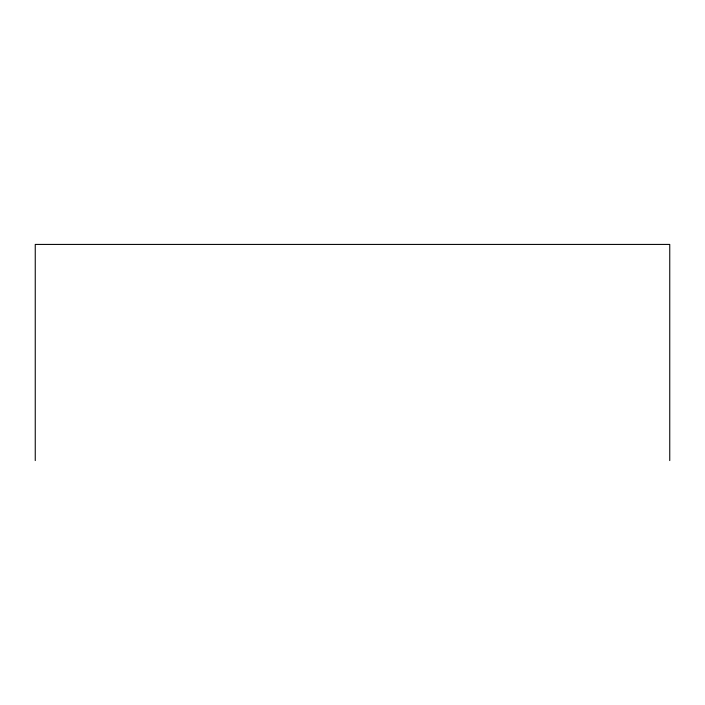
<?xml version="1.0" encoding="UTF-8"?>
<svg xmlns="http://www.w3.org/2000/svg" width="705" height="705" viewBox="0 0 705 705"><rect width="100%" height="100%" fill="white"/><g stroke="black" fill="none" stroke-linecap="round" stroke-linejoin="round"><path stroke-width="1.06" d="M669.75 460.576L669.75 244.424L35.25 244.424L35.25 460.576"/></g></svg>
